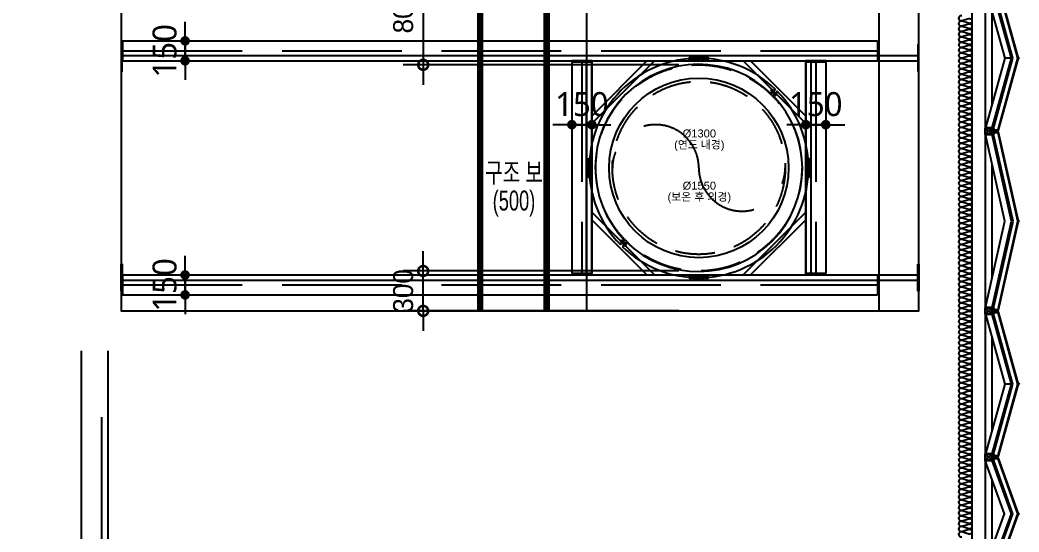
# Model space of a CAD drawing. Header units: millimetres. Extents: x -95754 to 177808, y 34455 to 150605.
# Drawn here: x 170291 to 177808, y 126943 to 130792 of the extents above; entities that cross this region are included whole.
import ezdxf
from ezdxf.enums import TextEntityAlignment as Align

# ---------------------------------------------------------------- set-up
doc = ezdxf.new("R2010")
doc.units = ezdxf.units.MM
doc.header["$LTSCALE"] = 300
for name, pattern in [('H1', [1.5, 1, -0.5]), ('HID', [2.8, 1.8, -1]), ('PASUN2', [3, 2, -1]), ('xs-1f_plan$0$HID', [4, 3, -1])]:
    doc.linetypes.add(name, pattern=pattern)
for name, color, linetype in [('6FIN', 6, 'Continuous'), ('A-CEN', 1, 'Continuous'), ('A-ELE', 7, 'Continuous'), ('A-ETC-전기', 253, 'H1'), ('A-WALL-D', 7, 'Continuous'), ('A-하지철물', 55, 'Continuous'), ('alucobond', 4, 'Continuous'), ('ISL', 251, 'Continuous'), ('mold', 4, 'Continuous'), ('S-STEEL', 7, 'Continuous'), ('SHEET', 6, 'Continuous'), ('xs-1f_plan$0$xref', 7, 'Continuous')]:
    doc.layers.add(name, color=color, linetype=linetype)
doc.layers.add('A-ETC-전기 NOPLOT', color=163, linetype='Continuous', plot=False)
doc.styles.add('Arial_10_2', font='arial.ttf', dxfattribs={"height": 120})
doc.styles.add('Gtx', font='')
doc.styles.add('xs-1f_plan$0$Gdim', font='malgun.ttf')
doc.styles.get('Gtx').set_extended_font_data('Dotum')
doc.dimstyles.new('Gdim300', dxfattribs={"dimscale": 300, "dimtxt": 3, "dimasz": 6, "dimexe": 1.5, "dimexo": 2, "dimgap": 1, "dimtad": 1, "dimdec": 0, "dimzin": 0, "dimdsep": 46, "dimlunit": 6, "dimtxsty": 'Gtx', "dimblk": 'DOTSMALL', "dimblk1": 'DOTSMALL', "dimblk2": 'DOTSMALL', "dimcen": 1.5, "dimdle": 1.5, "dimclrd": 1, "dimclre": 1, "dimclrt": 256, "dimazin": 0, "dimtfac": 1, "dimtdec": 0, "dimtix": 1, "dimtmove": 2, "dimatfit": 3, "dimldrblk": 'DOTSMALL', "dimfxl": 1, "dimtolj": 1, "dimtzin": 0, "dimlwd": -1, "dimlwe": -1, "dimarcsym": 0})
doc.dimstyles.new('xs-1f_plan$0$Gdim200', dxfattribs={"dimscale": 200, "dimtxt": 3, "dimasz": 1.2, "dimexe": 2, "dimexo": 3, "dimgap": 1, "dimtad": 1, "dimdsep": 46, "dimlunit": 6, "dimtxsty": 'xs-1f_plan$0$Gdim', "dimblk1": 'xs-1f_plan$0$_CIDOT', "dimblk2": 'xs-1f_plan$0$_CIDOT', "dimsah": 1, "dimcen": 2.5, "dimdle": 2, "dimclrd": 1, "dimclre": 1, "dimclrt": 3, "dimazin": 2, "dimtfac": 1, "dimtix": 1, "dimtmove": 2, "dimatfit": 3, "dimldrblk": 'xs-1f_plan$0$_CIDOT', "dimfxl": 2, "dimtolj": 1, "dimtzin": 0, "dimarcsym": 0})

# ---------------------------------------------------------------- blocks, each defined once
blk = doc.blocks.new('EX-1100')
at = {"layer": '6FIN', "elevation": 0}
for points in [[(3.2, 204.1), (46.8, 204.1, 0.414214), (50, 207.3), (50, 250.9, 0.414214), (46.8, 254.1), (3.2, 254.1, 0.414214), (0, 250.9), (0, 207.3, 0.414214)], [(1146.8, 204.1), (1103.2, 204.1, -0.414214), (1100, 207.3), (1100, 250.9, -0.414214), (1103.2, 254.1), (1146.8, 254.1, -0.414214), (1150, 250.9), (1150, 207.3, -0.414214)]]:
    blk.add_lwpolyline(points, format="xyb", close=True, dxfattribs=at)
at = {"layer": 'A-하지철물'}
for p, q in [((1100, 254.1), (50, 254.1)), ((923.1, 204.1), (226.9, 204.1)), ((575, 55.9), (575, 107.8))]:
    blk.add_line(p, q, dxfattribs=at)
at = {"layer": 'A-하지철물', "elevation": 0}
blk.add_lwpolyline([(1100, 201.1), (1100, 253), (575, 107.8), (50, 253), (50, 201.1), (575, 55.9)], close=True, dxfattribs=at)
at = {"layer": 'A-하지철물'}
blk.add_circle((575, 4.1), 4.07, dxfattribs=at)
at = {"layer": 'alucobond', "color": 251, "linetype": 'HID', "ltscale": 10}
for p, q in [((30.2, 185.1), (41.5, 185.1)), ((31.5, 182.4), (31.5, 187.8)), ((31.5, 186.6), (39.5, 186.6)), ((31.5, 183.6), (39.5, 183.6)), ((32, 189.3), (32.5, 189.3)), ((32, 180.9), (32.5, 180.9)), ((32.5, 180.9), (32.5, 189.3)), ((38, 182.7), (38, 187.4)), ((39.5, 182.7), (39.5, 187.4)), ((1119.8, 185.1), (1108.5, 185.1)), ((1110.5, 182.7), (1110.5, 187.4)), ((1118.5, 186.6), (1110.5, 186.6)), ((1118.5, 183.6), (1110.5, 183.6)), ((1112, 182.7), (1112, 187.4)), ((1117.5, 180.9), (1117.5, 189.3)), ((1118, 189.3), (1117.5, 189.3)), ((1118, 180.9), (1117.5, 180.9)), ((1118.5, 182.4), (1118.5, 187.8))]:
    blk.add_line(p, q, dxfattribs=at)
at = {"layer": 'alucobond'}
for p, q in [((32.5, 195.1), (36.5, 195.1)), ((1117.5, 195.1), (1113.5, 195.1))]:
    blk.add_line(p, q, dxfattribs=at)
at = {"layer": 'alucobond', "color": 251, "linetype": 'HID', "ltscale": 10, "elevation": 0}
for points in [[(32, 189.3), (31.5, 187.8)], [(32, 180.9), (31.5, 182.4)], [(36.5, 194.5), (575, 45.6), (1113.5, 194.5)], [(1118, 189.3), (1118.5, 187.8)], [(1118, 180.9), (1118.5, 182.4)]]:
    blk.add_lwpolyline(points, dxfattribs=at)
at = {"layer": 'alucobond', "elevation": 0}
for points in [[(32.5, 195.1), (32.5, 154.1), (575, 4.1), (1117.5, 154.1), (1117.5, 195.1)], [(36.5, 195.1), (36.5, 157.1), (575, 8.2), (1113.5, 157.1), (1113.5, 195.1)], [(1113.5, 195.1), (1113.5, 157.2)]]:
    blk.add_lwpolyline(points, dxfattribs=at)
at = {"layer": 'alucobond', "color": 251, "linetype": 'HID', "ltscale": 10, "elevation": 0}
for points in [[(39.5, 186.6, -0.666667), (39.5, 183.6, -1.5)], [(1110.5, 186.6, 0.666667), (1110.5, 183.6, 1.5)]]:
    blk.add_lwpolyline(points, format="xyb", dxfattribs=at)
at = {"layer": 'alucobond', "color": 251, "linetype": 'HID', "ltscale": 10}
for centre, start, end in [((38.7, 187.4), 0, 180), ((38.7, 182.7), 180, 0), ((1111.3, 187.4), 0, 180), ((1111.3, 182.7), 180, 0)]:
    blk.add_arc(centre, 0.75, start, end, dxfattribs=at)
at = {"layer": 'mold', "color": 4, "elevation": 0}
for points in [[(25, 204.1), (25, 202.6)], [(1125, 204.1), (1125, 202.6)]]:
    blk.add_lwpolyline(points, dxfattribs=at)
at = {"layer": 'SHEET', "color": 8}
for p, q in [((46.8, 250.9), (3.2, 207.3)), ((3.2, 250.9), (46.8, 207.3)), ((1103.2, 250.9), (1146.8, 207.3)), ((1146.8, 250.9), (1103.2, 207.3))]:
    blk.add_line(p, q, dxfattribs=at)
at = {"layer": 'SHEET', "color": 8, "elevation": 0}
for points in [[(3.2, 207.3), (46.8, 207.3), (46.8, 250.9), (3.2, 250.9)], [(1146.8, 207.3), (1103.2, 207.3), (1103.2, 250.9), (1146.8, 250.9)]]:
    blk.add_lwpolyline(points, close=True, dxfattribs=at)
blk = doc.blocks.new('EX-1350')
at = {"layer": '6FIN', "elevation": 0}
for points in [[(3.2, 204.1), (46.8, 204.1, 0.414214), (50, 207.3), (50, 250.9, 0.414214), (46.8, 254.1), (3.2, 254.1, 0.414214), (0, 250.9), (0, 207.3, 0.414214)], [(1396.8, 204.1), (1353.2, 204.1, -0.414214), (1350, 207.3), (1350, 250.9, -0.414214), (1353.2, 254.1), (1396.8, 254.1, -0.414214), (1400, 250.9), (1400, 207.3, -0.414214)]]:
    blk.add_lwpolyline(points, format="xyb", close=True, dxfattribs=at)
at = {"layer": 'A-하지철물'}
for p, q in [((1350, 254.1), (50, 254.1)), ((1133.9, 204.1), (266.1, 204.1))]:
    blk.add_line(p, q, dxfattribs=at)
at = {"layer": 'A-하지철물', "elevation": 0}
for points in [[(49.7, 252.7), (700, 106.6), (1350.3, 252.7)], [(50, 254.1), (50, 201.4), (700, 55.3), (1350, 201.4), (1350, 254.1)]]:
    blk.add_lwpolyline(points, dxfattribs=at)
at = {"layer": 'A-하지철물'}
blk.add_circle((700, 4.1), 4.07, dxfattribs=at)
at = {"layer": 'alucobond', "color": 251, "linetype": 'HID', "ltscale": 10}
for p, q in [((30.2, 185.1), (41.5, 185.1)), ((31.5, 182.4), (31.5, 187.8)), ((31.5, 186.6), (39.5, 186.6)), ((31.5, 183.6), (39.5, 183.6)), ((32, 189.3), (32.5, 189.3)), ((32, 180.9), (32.5, 180.9)), ((32.5, 180.9), (32.5, 189.3)), ((38, 182.7), (38, 187.4)), ((39.5, 182.7), (39.5, 187.4)), ((1369.8, 185.1), (1358.5, 185.1)), ((1360.5, 182.7), (1360.5, 187.4)), ((1368.5, 186.6), (1360.5, 186.6)), ((1368.5, 183.6), (1360.5, 183.6)), ((1362, 182.7), (1362, 187.4)), ((1367.5, 180.9), (1367.5, 189.3)), ((1368, 189.3), (1367.5, 189.3)), ((1368, 180.9), (1367.5, 180.9)), ((1368.5, 182.4), (1368.5, 187.8))]:
    blk.add_line(p, q, dxfattribs=at)
at = {"layer": 'alucobond'}
for p, q in [((32.5, 195.1), (36.5, 195.1)), ((1367.5, 195.1), (1363.5, 195.1))]:
    blk.add_line(p, q, dxfattribs=at)
at = {"layer": 'alucobond', "color": 251, "linetype": 'HID', "ltscale": 10, "elevation": 0}
for points in [[(32, 189.3), (31.5, 187.8)], [(32, 180.9), (31.5, 182.4)], [(36.5, 194.2), (700, 45.1), (1363.5, 194.2)], [(1368, 189.3), (1368.5, 187.8)], [(1368, 180.9), (1368.5, 182.4)]]:
    blk.add_lwpolyline(points, dxfattribs=at)
at = {"layer": 'alucobond', "elevation": 0}
for points in [[(32.5, 195.1), (32.5, 154.1), (700, 4.1), (1367.5, 154.1), (1367.5, 195.1)], [(36.5, 195.1), (36.5, 157.3), (700, 8.2), (1363.5, 157.3), (1363.5, 195.1)]]:
    blk.add_lwpolyline(points, dxfattribs=at)
at = {"layer": 'alucobond', "color": 251, "linetype": 'HID', "ltscale": 10, "elevation": 0}
for points in [[(39.5, 186.6, -0.666667), (39.5, 183.6, -1.5)], [(1360.5, 186.6, 0.666667), (1360.5, 183.6, 1.5)]]:
    blk.add_lwpolyline(points, format="xyb", dxfattribs=at)
at = {"layer": 'alucobond', "color": 251, "linetype": 'HID', "ltscale": 10}
for centre, start, end in [((38.7, 187.4), 0, 180), ((38.7, 182.7), 180, 0), ((1361.3, 187.4), 0, 180), ((1361.3, 182.7), 180, 0)]:
    blk.add_arc(centre, 0.75, start, end, dxfattribs=at)
at = {"layer": 'mold', "color": 4, "elevation": 0}
for points in [[(25, 204.1), (25, 202.6)], [(1375, 204.1), (1375, 202.6)]]:
    blk.add_lwpolyline(points, dxfattribs=at)
at = {"layer": 'SHEET', "color": 8}
for p, q in [((46.8, 250.9), (3.2, 207.3)), ((3.2, 250.9), (46.8, 207.3)), ((1353.2, 250.9), (1396.8, 207.3)), ((1396.8, 250.9), (1353.2, 207.3))]:
    blk.add_line(p, q, dxfattribs=at)
at = {"layer": 'SHEET', "color": 8, "elevation": 0}
for points in [[(3.2, 207.3), (46.8, 207.3), (46.8, 250.9), (3.2, 250.9)], [(1396.8, 207.3), (1353.2, 207.3), (1353.2, 250.9), (1396.8, 250.9)]]:
    blk.add_lwpolyline(points, close=True, dxfattribs=at)
blk = doc.blocks.new('EX-850-1')
at = {"layer": '6FIN', "elevation": 0}
for points in [[(3.2, 204.1), (46.8, 204.1, 0.414214), (50, 207.3), (50, 250.9, 0.414214), (46.8, 254.1), (3.2, 254.1, 0.414214), (0, 250.9), (0, 207.3, 0.414214)], [(896.8, 204.1), (853.2, 204.1, -0.414214), (850, 207.3), (850, 250.9, -0.414214), (853.2, 254.1), (896.8, 254.1, -0.414214), (900, 250.9), (900, 207.3, -0.414214)]]:
    blk.add_lwpolyline(points, format="xyb", close=True, dxfattribs=at)
at = {"layer": 'A-하지철물'}
for p, q in [((850, 254.1), (50, 254.1)), ((710.9, 204.1), (189.1, 204.1))]:
    blk.add_line(p, q, dxfattribs=at)
at = {"layer": 'A-하지철물', "elevation": 0}
for points in [[(49.9, 254.1), (450, 110.3), (850.1, 254.1)], [(50, 204.1), (50, 200.9), (450, 57.2), (850, 200.9), (850, 204.1)]]:
    blk.add_lwpolyline(points, dxfattribs=at)
at = {"layer": 'A-하지철물'}
blk.add_circle((450, 4.1), 4.07, dxfattribs=at)
at = {"layer": 'alucobond', "color": 251, "linetype": 'HID', "ltscale": 10}
for p, q in [((30.2, 185.1), (41.5, 185.1)), ((31.5, 182.4), (31.5, 187.8)), ((31.5, 186.6), (39.5, 186.6)), ((31.5, 183.6), (39.5, 183.6)), ((32, 189.3), (32.5, 189.3)), ((32, 180.9), (32.5, 180.9)), ((32.5, 180.9), (32.5, 189.3)), ((38, 182.7), (38, 187.4)), ((39.5, 182.7), (39.5, 187.4)), ((869.8, 185.1), (858.5, 185.1)), ((860.5, 182.7), (860.5, 187.4)), ((868.5, 186.6), (860.5, 186.6)), ((868.5, 183.6), (860.5, 183.6)), ((862, 182.7), (862, 187.4)), ((867.5, 180.9), (867.5, 189.3)), ((868, 189.3), (867.5, 189.3)), ((868, 180.9), (867.5, 180.9)), ((868.5, 182.4), (868.5, 187.8))]:
    blk.add_line(p, q, dxfattribs=at)
at = {"layer": 'alucobond'}
for p, q in [((32.5, 195.1), (36.5, 195.1)), ((867.5, 195.1), (863.5, 195.1))]:
    blk.add_line(p, q, dxfattribs=at)
at = {"layer": 'alucobond', "color": 251, "linetype": 'HID', "ltscale": 10}
for points in [[(32, 189.3), (31.5, 187.8)], [(32, 180.9), (31.5, 182.4)], [(868, 189.3), (868.5, 187.8)], [(868, 180.9), (868.5, 182.4)]]:
    blk.add_lwpolyline(points, dxfattribs=at)
at = {"layer": 'alucobond', "elevation": 0}
for points in [[(32.5, 195.1), (32.5, 154.1), (450, 4.1), (867.5, 154.1), (867.5, 195.1)], [(36.5, 195.1), (36.5, 156.9), (450, 8.3), (863.5, 156.9), (863.5, 195.1)]]:
    blk.add_lwpolyline(points, dxfattribs=at)
at = {"layer": 'alucobond', "color": 251, "linetype": 'HID', "ltscale": 10, "elevation": 0}
blk.add_lwpolyline([(36.5, 195.1), (450, 46.6), (863.5, 195.1)], dxfattribs=at)
at = {"layer": 'alucobond', "color": 251, "linetype": 'HID', "ltscale": 10}
for points in [[(39.5, 186.6, -0.666667), (39.5, 183.6, -1.5)], [(860.5, 186.6, 0.666667), (860.5, 183.6, 1.5)]]:
    blk.add_lwpolyline(points, format="xyb", dxfattribs=at)
for centre, start, end in [((38.7, 187.4), 0, 180), ((38.7, 182.7), 180, 0), ((861.3, 187.4), 0, 180), ((861.3, 182.7), 180, 0)]:
    blk.add_arc(centre, 0.75, start, end, dxfattribs=at)
at = {"layer": 'mold', "color": 4}
for points in [[(25, 204.1), (25, 202.6)], [(875, 204.1), (875, 202.6)]]:
    blk.add_lwpolyline(points, dxfattribs=at)
at = {"layer": 'SHEET', "color": 8}
for p, q in [((46.8, 250.9), (3.2, 207.3)), ((3.2, 250.9), (46.8, 207.3)), ((853.2, 250.9), (896.8, 207.3)), ((896.8, 250.9), (853.2, 207.3))]:
    blk.add_line(p, q, dxfattribs=at)
at = {"layer": 'SHEET', "color": 8, "elevation": 0}
for points in [[(3.2, 207.3), (46.8, 207.3), (46.8, 250.9), (3.2, 250.9)], [(896.8, 207.3), (853.2, 207.3), (853.2, 250.9), (896.8, 250.9)]]:
    blk.add_lwpolyline(points, close=True, dxfattribs=at)
blk = doc.blocks.new('_DotSmall')
at = {"color": 0, "linetype": 'ByBlock', "const_width": 0.5}
blk.add_lwpolyline([(-0.0625, 0, 1), (0.0625, 0, 1)], format="xyb", close=True, dxfattribs=at)
blk = doc.blocks.new('*D1900')
at = {"layer": 'A-ETC-전기 NOPLOT', "color": 1, "transparency": 16777216}
for p, q in [((1207609.4, -85813.9), (1207609.4, -85663.9)), ((1209533.1, -85813.9), (1207459.4, -85813.9)), ((1207609.4, -86113.9), (1207609.4, -85813.9)), ((1209533.1, -86113.9), (1207459.4, -86113.9)), ((1207609.4, -86113.9), (1207609.4, -86263.9))]:
    blk.add_line(p, q, dxfattribs=at)
at = {"layer": 'Defpoints', "color": 0, "transparency": 16777216}
for p in [(1207609.4, -85813.9), (1209683.1, -85813.9), (1209683.1, -86113.9)]:
    blk.add_point(p, dxfattribs=at)
at = {"layer": 'A-ETC-전기 NOPLOT', "color": 1, "transparency": 16777216, "xscale": 150, "yscale": 150, "zscale": 150}
for p, rotation in [((1207609.4, -85813.9), 270), ((1207609.4, -86113.9), 90)]:
    blk.add_blockref('_DotSmall', p, dxfattribs=dict(at, rotation=rotation))
at = {"layer": 'A-ETC-전기 NOPLOT', "transparency": 16777216, "insert": (1207459.3, -85963.9), "char_height": 150, "attachment_point": 5, "rotation": 90, "style": 'Gtx'}
blk.add_mtext('\\A1;300', dxfattribs=at)
blk = doc.blocks.new('*D1902')
at = {"layer": 'A-ETC-전기 NOPLOT', "color": 1, "transparency": 16777216}
for p, q in [((1207609.4, -83313.9), (1207609.4, -84413.9)), ((1209533.1, -83463.9), (1207459.4, -83463.9)), ((1209533.1, -84263.9), (1207459.4, -84263.9))]:
    blk.add_line(p, q, dxfattribs=at)
at = {"layer": 'Defpoints', "color": 0, "transparency": 16777216}
for p in [(1209683.1, -83463.9), (1207609.4, -84263.9), (1209683.1, -84263.9)]:
    blk.add_point(p, dxfattribs=at)
at = {"layer": 'A-ETC-전기 NOPLOT', "color": 1, "transparency": 16777216, "xscale": 150, "yscale": 150, "zscale": 150}
for p, rotation in [((1207609.4, -83463.9), 90), ((1207609.4, -84263.9), 270)]:
    blk.add_blockref('_DotSmall', p, dxfattribs=dict(at, rotation=rotation))
at = {"layer": 'A-ETC-전기 NOPLOT', "transparency": 16777216, "insert": (1207459.3, -83863.9), "char_height": 150, "attachment_point": 5, "rotation": 90, "style": 'Gtx'}
blk.add_mtext('\\A1;800', dxfattribs=at)
blk = doc.blocks.new('xs-1f_plan$0$_CIDOT')
at = {"color": 0, "linetype": 'ByBlock'}
blk.add_line((2, 0), (-1, 0), dxfattribs=at)
at = {"color": 0, "linetype": 'ByBlock', "const_width": 0.5}
blk.add_lwpolyline([(-0.25, 0, 1), (0.25, 0, 1)], format="xyb", close=True, dxfattribs=at)
blk = doc.blocks.new('*D1916')
at = {"layer": 'Defpoints', "color": 155, "lineweight": -2, "transparency": 16777216}
for p, q in [((1205818.1, -85771.9), (1205818.1, -85699.9)), ((1205518.1, -85843.9), (1205938.1, -85843.9)), ((1205818.1, -85993.9), (1205818.1, -85843.9)), ((1205518.1, -85993.9), (1205938.1, -85993.9)), ((1205818.1, -86065.9), (1205818.1, -86137.9))]:
    blk.add_line(p, q, dxfattribs=at)
at = {"layer": 'Defpoints', "color": 0, "transparency": 16777216}
for p in [(1205338.1, -85843.9), (1205818.1, -85843.9), (1205338.1, -85993.9)]:
    blk.add_point(p, dxfattribs=at)
at = {"layer": 'Defpoints', "color": 155, "lineweight": -2, "transparency": 16777216, "xscale": 71.99999999999994, "yscale": 71.99999999999994, "zscale": 71.99999999999994}
for p, rotation in [((1205818.1, -85843.9), 270), ((1205818.1, -85993.9), 90)]:
    blk.add_blockref('xs-1f_plan$0$_CIDOT', p, dxfattribs=dict(at, rotation=rotation))
at = {"layer": 'Defpoints', "color": 155, "transparency": 16777216, "insert": (1205664.6, -85918.9), "char_height": 180, "attachment_point": 5, "rotation": 90, "style": 'xs-1f_plan$0$Gdim'}
blk.add_mtext('\\A1;150', dxfattribs=at)
blk = doc.blocks.new('*D1913')
at = {"layer": 'Defpoints', "color": 155, "lineweight": -2, "transparency": 16777216}
for p, q in [((1205818.1, -84011.9), (1205818.1, -83939.9)), ((1205518.1, -84083.9), (1205938.1, -84083.9)), ((1205818.1, -84233.9), (1205818.1, -84083.9)), ((1205518.1, -84233.9), (1205938.1, -84233.9)), ((1205818.1, -84305.9), (1205818.1, -84377.9))]:
    blk.add_line(p, q, dxfattribs=at)
at = {"layer": 'Defpoints', "color": 0, "transparency": 16777216}
for p in [(1205338.1, -84083.9), (1205818.1, -84083.9), (1205338.1, -84233.9)]:
    blk.add_point(p, dxfattribs=at)
at = {"layer": 'Defpoints', "color": 155, "lineweight": -2, "transparency": 16777216, "xscale": 71.99999999999994, "yscale": 71.99999999999994, "zscale": 71.99999999999994}
for p, rotation in [((1205818.1, -84083.9), 270), ((1205818.1, -84233.9), 90)]:
    blk.add_blockref('xs-1f_plan$0$_CIDOT', p, dxfattribs=dict(at, rotation=rotation))
at = {"layer": 'Defpoints', "color": 155, "transparency": 16777216, "insert": (1205664.6, -84158.9), "char_height": 180, "attachment_point": 5, "rotation": 90, "style": 'xs-1f_plan$0$Gdim'}
blk.add_mtext('\\A1;150', dxfattribs=at)
blk = doc.blocks.new('*D1836')
at = {"layer": 'Defpoints', "color": 155, "lineweight": -2, "transparency": 16777216}
for p, q in [((-2538.8, 297), (-2538.8, 369)), ((-2838.8, 225), (-2418.8, 225)), ((-2538.8, 75), (-2538.8, 225)), ((-2838.8, 75), (-2418.8, 75)), ((-2538.8, 3), (-2538.8, -69))]:
    blk.add_line(p, q, dxfattribs=at)
at = {"layer": 'Defpoints', "color": 0, "transparency": 16777216}
for p in [(-3018.8, 225), (-2538.8, 225), (-3018.8, 75)]:
    blk.add_point(p, dxfattribs=at)
at = {"layer": 'Defpoints', "color": 155, "lineweight": -2, "transparency": 16777216, "xscale": 71.99999999999994, "yscale": 71.99999999999994, "zscale": 71.99999999999994}
for p, rotation in [((-2538.8, 225), 270), ((-2538.8, 75), 90)]:
    blk.add_blockref('xs-1f_plan$0$_CIDOT', p, dxfattribs=dict(at, rotation=rotation))
at = {"layer": 'Defpoints', "color": 155, "transparency": 16777216, "insert": (-2692.3, 150), "char_height": 180, "attachment_point": 5, "rotation": 90, "style": 'xs-1f_plan$0$Gdim'}
blk.add_mtext('\\A1;150', dxfattribs=at)
blk = doc.blocks.new('*U1835')
at = {"layer": 'S-STEEL', "color": 253, "ltscale": 4}
for p, q in [((-3018.848, 225), (-3018.848, 75)), ((-1408.848, 225), (-1408.848, 75))]:
    blk.add_line(p, q, dxfattribs=at)
at = {"layer": 'S-STEEL', "ltscale": 4}
for p, q in [((-3008.848, 225), (-1418.848, 225)), ((-3008.848, 225), (-3008.848, 75)), ((-1418.848, 225), (-1418.848, 75)), ((-3008.848, 75), (-1418.848, 75))]:
    blk.add_line(p, q, dxfattribs=at)
at = {"layer": 'S-STEEL', "color": 253, "linetype": 'xs-1f_plan$0$HID'}
blk.add_line((-3008.848, 150), (-1418.848, 150), dxfattribs=at)
at = {"layer": 'Defpoints'}
dim = blk.add_linear_dim(base=(-2538.848, 225), p1=(-3018.848, 75), p2=(-3018.848, 225), angle=90, dimstyle='xs-1f_plan$0$Gdim200', override={"dimscale": 60, "dimzin": 8, "dimclrd": 155, "dimclre": 155, "dimclrt": 155}, dxfattribs=at)
dim.commit()
dim.dimension.update_dxf_attribs({"geometry": '*D1836', "text_midpoint": (-2692.334, 150)})
blk = doc.blocks.new('연도01')
at = {"layer": 'A-ETC-전기 NOPLOT', "lineweight": 5}
h = blk.add_hatch(color=256, dxfattribs=at)
edge = h.paths.add_edge_path()
edge.add_arc((1209623.027, -84217.362), 15, 270, 630)
h = blk.add_hatch(color=256, dxfattribs=at)
edge = h.paths.add_edge_path()
edge.add_arc((1209652.735, -84214.794), 15, 270, 630)
h = blk.add_hatch(color=256, dxfattribs=at)
edge = h.paths.add_edge_path()
edge.add_arc((1209683.083, -84213.916), 15, 270, 630)
h = blk.add_hatch(color=256, dxfattribs=at)
edge = h.paths.add_edge_path()
edge.add_arc((1209713.431, -84214.794), 15, -90, 270, ccw=False)
h = blk.add_hatch(color=256, dxfattribs=at)
edge = h.paths.add_edge_path()
edge.add_arc((1209743.139, -84217.362), 15, -90, 270, ccw=False)
h = blk.add_hatch(color=256, dxfattribs=at)
edge = h.paths.add_edge_path()
edge.add_arc((1208858.961, -85008.568), 15, 0, 360, ccw=False)
h = blk.add_hatch(color=256, dxfattribs=at)
edge = h.paths.add_edge_path()
edge.add_arc((1208861.529, -84978.86), 15, 0, 360, ccw=False)
h = blk.add_hatch(color=256, dxfattribs=at)
edge = h.paths.add_edge_path()
edge.add_arc((1210504.637, -84978.86), 15, 180, 540)
h = blk.add_hatch(color=256, dxfattribs=at)
edge = h.paths.add_edge_path()
edge.add_arc((1210507.205, -85008.568), 15, 180, 540)
h = blk.add_hatch(color=256, dxfattribs=at)
edge = h.paths.add_edge_path()
edge.add_arc((1208858.083, -85038.916), 15, 0, 360)
h = blk.add_hatch(color=256, dxfattribs=at)
edge = h.paths.add_edge_path()
edge.add_arc((1208858.961, -85069.264), 15, 0, 360)
h = blk.add_hatch(color=256, dxfattribs=at)
edge = h.paths.add_edge_path()
edge.add_arc((1210507.205, -85069.264), 15, -180, 180, ccw=False)
h = blk.add_hatch(color=256, dxfattribs=at)
edge = h.paths.add_edge_path()
edge.add_arc((1210508.083, -85038.916), 15, -180, 180, ccw=False)
h = blk.add_hatch(color=256, dxfattribs=at)
edge = h.paths.add_edge_path()
edge.add_arc((1208861.529, -85098.973), 15, 0, 360)
h = blk.add_hatch(color=256, dxfattribs=at)
edge = h.paths.add_edge_path()
edge.add_arc((1210504.637, -85098.973), 15, -180, 180, ccw=False)
h = blk.add_hatch(color=256, dxfattribs=at)
edge = h.paths.add_edge_path()
edge.add_arc((1209623.027, -85860.47), 15, -270, 90, ccw=False)
h = blk.add_hatch(color=256, dxfattribs=at)
edge = h.paths.add_edge_path()
edge.add_arc((1209652.735, -85863.038), 15, -270, 90, ccw=False)
h = blk.add_hatch(color=256, dxfattribs=at)
edge = h.paths.add_edge_path()
edge.add_arc((1209683.083, -85863.916), 15, -270, 90, ccw=False)
h = blk.add_hatch(color=256, dxfattribs=at)
edge = h.paths.add_edge_path()
edge.add_arc((1209713.431, -85863.038), 15, 90, 450)
h = blk.add_hatch(color=256, dxfattribs=at)
edge = h.paths.add_edge_path()
edge.add_arc((1209743.139, -85860.47), 15, 90, 450)
at = {"layer": 'A-ELE', "elevation": 0}
blk.add_lwpolyline([(1211038.083, -79713.916), (1211038.083, -86113.916)], dxfattribs=at)
at = {"layer": 'A-ETC-전기'}
for radius in [775, 650]:
    blk.add_circle((1209683.083, -85038.916), radius, dxfattribs=at)
at = {"layer": 'A-ETC-전기 NOPLOT'}
for p, q in [((1208838.083, -79713.916), (1208838.083, -86113.916)), ((1205338.083, -84193.916), (1211338.083, -84193.916)), ((1205338.083, -84233.916), (1211338.083, -84233.916)), ((1208838.083, -85843.916), (1208838.083, -84233.916)), ((1208878.083, -85843.916), (1208878.083, -84233.916)), ((1208878.083, -84705.474), (1209349.641, -84233.916)), ((1208878.083, -84648.906), (1209293.073, -84233.916)), ((1210488.083, -84705.474), (1210016.525, -84233.916)), ((1210488.083, -84648.906), (1210073.093, -84233.916)), ((1210488.083, -85843.916), (1210488.083, -84233.916)), ((1210528.083, -85843.916), (1210528.083, -84233.916)), ((1210259.375, -84448.482), (1210223.974, -84483.883)), ((1210225.92, -84456.125), (1210231.577, -84450.468)), ((1210225.92, -84457.539), (1210232.991, -84450.468)), ((1210225.92, -84457.539), (1210225.92, -84456.125)), ((1210229.28, -84459.485), (1210225.92, -84456.125)), ((1210228.573, -84460.192), (1210225.92, -84457.539)), ((1210226.699, -84463.48), (1210231.649, -84468.43)), ((1210227.521, -84461.244), (1210236.696, -84452.069)), ((1210264.503, -84489.052), (1210229.102, -84453.65)), ((1210229.757, -84460.422), (1210234.707, -84465.372)), ((1210231.577, -84450.468), (1210232.991, -84450.468)), ((1210234.937, -84453.828), (1210231.577, -84450.468)), ((1210231.649, -84468.43), (1210243.882, -84456.197)), ((1210232.991, -84450.468), (1210235.644, -84453.121)), ((1210235.291, -84466.91), (1210234.23, -84465.849)), ((1210235.874, -84454.305), (1210240.824, -84459.255)), ((1210273.517, -84462.624), (1210238.116, -84498.025)), ((1210252.261, -84483.88), (1210238.119, -84469.738)), ((1210243.882, -84456.197), (1210238.932, -84451.247)), ((1210241.301, -84458.778), (1210242.362, -84459.839)), ((1210245.19, -84462.667), (1210259.332, -84476.809)), ((1210253.569, -84490.35), (1210265.802, -84478.117)), ((1210262.161, -84479.638), (1210263.221, -84480.698)), ((1210262.744, -84481.176), (1210266.766, -84485.197)), ((1210265.802, -84478.117), (1210269.824, -84482.139)), ((1210257.591, -84494.372), (1210253.569, -84490.35)), ((1210256.15, -84487.769), (1210255.09, -84486.709)), ((1210256.627, -84487.292), (1210260.649, -84491.314)), ((1210259.695, -84493.417), (1210268.869, -84484.243)), ((1208878.083, -85372.358), (1209349.641, -85843.916)), ((1210488.083, -85372.358), (1210016.525, -85843.916)), ((1208878.083, -85428.927), (1209293.073, -85843.916)), ((1210488.083, -85428.927), (1210073.093, -85843.916)), ((1209128.05, -85579.807), (1209092.649, -85615.208)), ((1209128.05, -85579.807), (1209092.649, -85615.208)), ((1209094.595, -85587.45), (1209100.252, -85581.793)), ((1209094.595, -85588.864), (1209101.666, -85581.793)), ((1209094.595, -85588.864), (1209094.595, -85587.45)), ((1209097.955, -85590.81), (1209094.595, -85587.45)), ((1209097.248, -85591.517), (1209094.595, -85588.864)), ((1209095.374, -85594.805), (1209100.324, -85599.755)), ((1209096.196, -85592.569), (1209105.371, -85583.394)), ((1209133.178, -85620.377), (1209097.777, -85584.975)), ((1209098.432, -85591.747), (1209103.382, -85596.697)), ((1209100.252, -85581.793), (1209101.666, -85581.793)), ((1209103.612, -85585.153), (1209100.252, -85581.793)), ((1209100.324, -85599.755), (1209112.557, -85587.522)), ((1209101.666, -85581.793), (1209104.319, -85584.446)), ((1209103.965, -85598.235), (1209102.905, -85597.174)), ((1209104.549, -85585.631), (1209109.498, -85590.58)), ((1209142.192, -85593.949), (1209106.791, -85629.35)), ((1209142.192, -85593.949), (1209106.791, -85629.35)), ((1209120.936, -85615.205), (1209106.794, -85601.063)), ((1209112.557, -85587.522), (1209107.607, -85582.572)), ((1209109.976, -85590.103), (1209111.036, -85591.164)), ((1209113.865, -85593.992), (1209128.007, -85608.134)), ((1209122.244, -85621.675), (1209134.477, -85609.443)), ((1209134.477, -85609.443), (1209138.499, -85613.464)), ((1209126.266, -85625.697), (1209122.244, -85621.675)), ((1209124.825, -85619.095), (1209123.764, -85618.034)), ((1209125.302, -85618.617), (1209129.324, -85622.639)), ((1209128.369, -85624.743), (1209137.544, -85615.568)), ((1209130.835, -85610.963), (1209131.896, -85612.023)), ((1209131.419, -85612.501), (1209135.44, -85616.522)), ((1205338.083, -85843.916), (1211338.083, -85843.916)), ((1205338.083, -85883.916), (1211338.083, -85883.916))]:
    blk.add_line(p, q, dxfattribs=at)
at = {"layer": 'A-ETC-전기 NOPLOT', "linetype": 'ByBlock'}
for p, q in [((1210256.504, -84445.696), (1210221.148, -84481.052)), ((1210259.332, -84448.525), (1210223.915, -84483.942)), ((1210273.474, -84462.667), (1210238.119, -84498.022)), ((1210276.303, -84465.495), (1210240.947, -84500.851)), ((1209125.178, -85577.022), (1209089.823, -85612.377)), ((1209128.007, -85579.85), (1209092.59, -85615.267)), ((1209142.149, -85593.992), (1209106.794, -85629.348)), ((1209144.977, -85596.821), (1209109.622, -85632.176))]:
    blk.add_line(p, q, dxfattribs=at)
at = {"layer": 'A-ETC-전기 NOPLOT', "elevation": 0}
blk.add_lwpolyline([(1205338.083, -79713.916), (1205338.083, -86113.916), (1211338.083, -86113.916), (1211338.083, -79713.916)], close=True, dxfattribs=at)
at = {"layer": 'A-ETC-전기 NOPLOT', "const_width": 50, "elevation": 0, "flags": 128}
for points in [[(1208038.083, -79713.916), (1208038.083, -86113.916)], [(1208538.083, -79713.916), (1208538.083, -86113.916)]]:
    blk.add_lwpolyline(points, dxfattribs=at)
at = {"layer": 'A-ETC-전기 NOPLOT'}
for points in [[(1205338.083, -84313.916), (1205344.083, -84313.916), (1205344.083, -84113.916), (1205338.083, -84113.916)], [(1211332.083, -84313.916), (1211338.083, -84313.916), (1211338.083, -84113.916), (1211332.083, -84113.916)], [(1205338.083, -85763.916), (1205344.083, -85763.916), (1205344.083, -85963.916), (1205338.083, -85963.916)], [(1211332.083, -85763.916), (1211338.083, -85763.916), (1211338.083, -85963.916), (1211332.083, -85963.916)]]:
    blk.add_lwpolyline(points, close=True, dxfattribs=at)
at = {"layer": 'A-ETC-전기 NOPLOT', "lineweight": 5}
for centre in [(1209623.027, -84217.362), (1209652.735, -84214.794), (1209683.083, -84213.916), (1209713.431, -84214.794), (1209743.139, -84217.362), (1208858.961, -85008.568), (1208861.529, -84978.86), (1210504.637, -84978.86), (1210507.205, -85008.568), (1208858.083, -85038.916), (1208858.961, -85069.264), (1210507.205, -85069.264), (1210508.083, -85038.916), (1208861.529, -85098.973), (1210504.637, -85098.973), (1209623.027, -85860.47), (1209652.735, -85863.038), (1209683.083, -85863.916), (1209713.431, -85863.038), (1209743.139, -85860.47)]:
    blk.add_circle(centre, 15, dxfattribs=at)
at = {"layer": 'A-ETC-전기 NOPLOT'}
blk.add_circle((1209683.083, -85038.916), 675, dxfattribs=at)
for centre, radius, start, end in [((1209683.083, -85038.916), 825, 45.6945113, 224.3054887), ((1209683.083, -85038.916), 779, 45.7355244, 224.2644756), ((1209683.083, -85038.916), 825, 225.6945113, 44.3054887), ((1210229.528, -84463.251), 2.838, 85.3657383, 184.6342617), ((1210239.076, -84463.624), 9.853, 108.9623951, 161.0376049), ((1210238.703, -84454.076), 2.838, 85.3657383, 184.6342617), ((1210266.547, -84481.92), 3.284, 273.8153373, 356.1846627), ((1209683.083, -85038.916), 779, 225.7355244, 44.2644756), ((1210257.372, -84491.095), 3.284, 273.8153373, 356.1846627), ((1210255.855, -84480.403), 11.917, 293.7206994, 336.2793006), ((1209098.203, -85594.576), 2.838, 85.3657383, 184.6342617), ((1209107.75, -85594.949), 9.853, 108.9623951, 161.0376049), ((1209107.378, -85585.401), 2.838, 85.3657383, 184.6342617), ((1209126.047, -85622.42), 3.284, 273.8153373, 356.1846627), ((1209124.53, -85611.728), 11.917, 293.7206994, 336.2793006), ((1209135.222, -85613.246), 3.284, 273.8153373, 356.1846627)]:
    blk.add_arc(centre, radius, start, end, dxfattribs=at)
at = {"layer": 'A-ETC-전기 NOPLOT', "linetype": 'PASUN2'}
for centre, start, end in [((1209358.083, -85038.916), 0, 180), ((1210008.083, -85038.916), 180, 0)]:
    blk.add_arc(centre, 325, start, end, dxfattribs=at)
at = {"layer": 'S-STEEL', "color": 253, "ltscale": 4}
for p, q in [((1205338.082, -84083.916), (1205338.082, -84233.916)), ((1211038.083, -84083.916), (1211038.083, -84233.916)), ((1205338.082, -85843.916), (1205338.082, -85993.916)), ((1211038.083, -85843.916), (1211038.083, -85993.916))]:
    blk.add_line(p, q, dxfattribs=at)
at = {"layer": 'S-STEEL', "ltscale": 4}
for p, q in [((1205348.082, -84083.916), (1211028.083, -84083.916)), ((1205348.082, -84083.916), (1205348.082, -84233.916)), ((1211028.083, -84083.916), (1211028.083, -84233.916)), ((1205348.082, -84233.916), (1211028.083, -84233.916)), ((1205348.082, -85843.916), (1211028.083, -85843.916)), ((1205348.082, -85843.916), (1205348.082, -85993.916)), ((1211028.083, -85843.916), (1211028.083, -85993.916)), ((1205348.082, -85993.916), (1211028.083, -85993.916))]:
    blk.add_line(p, q, dxfattribs=at)
at = {"layer": 'S-STEEL', "color": 253, "linetype": 'xs-1f_plan$0$HID'}
for p, q in [((1205348.082, -84158.916), (1211028.083, -84158.916)), ((1205348.082, -85918.916), (1211028.083, -85918.916))]:
    blk.add_line(p, q, dxfattribs=at)
at = {"layer": 'xs-1f_plan$0$xref', "rotation": 270}
for p in [(1208653.083, -87252.765), (1210413.083, -87252.765)]:
    blk.add_blockref('*U1835', p, dxfattribs=at)
at = {"layer": 'A-ETC-전기 NOPLOT', "style": 'Gtx', "width": 0.7}
for s, p in [('구조 보', (1208292.489, -85148.719)), ('(500)', (1208292.489, -85359.55))]:
    blk.add_text(s, height=150, dxfattribs=at).set_placement(p, align=Align.CENTER)
at = {"layer": 'A-ETC-전기 NOPLOT', "char_height": 60, "attachment_point": 5, "style": 'Arial_10_2'}
for s, insert in [('\\A1;%%c1300', (1209686.94, -84781.058)), ('\\A1;({\\f굴림|c129|p50;연도 내경})', (1209686.94, -84873.091)), ('\\A1;%%c1550', (1209686.94, -85173.501)), ('\\A1;({\\fGulim|c129|p50;보온} {\\fGulim|c129|p50;후} {\\fGulim|c129|p50;외경})', (1209686.94, -85265.533))]:
    blk.add_mtext(s, dxfattribs=dict(at, insert=insert))
at = {"layer": 'A-ETC-전기 NOPLOT'}
for base, p1, p2, angle, picture, middle in [((1207609.429, -84263.916), (1209683.083, -83463.916), (1209683.083, -84263.916), 90, '*D1902', (1207459.327, -83863.916)), ((1207609.429, -85813.916), (1209683.083, -86113.916), (1209683.083, -85813.916), 270, '*D1900', (1207459.327, -85963.916))]:
    dim = blk.add_linear_dim(base=base, p1=p1, p2=p2, angle=angle, dimstyle='Gdim300', override={"dimtxt": 0.5, "dimasz": 0.5, "dimexe": 0.5, "dimexo": 0.5, "dimgap": 0.25, "dimdle": 0.5}, dxfattribs=at)
    dim.commit()
    dim.dimension.update_dxf_attribs({"geometry": picture, "text_midpoint": middle})
at = {"layer": 'Defpoints'}
for base, p1, p2, picture, middle in [((1205818.082, -84083.916), (1205338.082, -84233.916), (1205338.082, -84083.916), '*D1913', (1205664.597, -84158.916)), ((1205818.082, -85843.916), (1205338.082, -85993.916), (1205338.082, -85843.916), '*D1916', (1205664.597, -85918.916))]:
    dim = blk.add_linear_dim(base=base, p1=p1, p2=p2, angle=90, dimstyle='xs-1f_plan$0$Gdim200', override={"dimscale": 60, "dimzin": 8, "dimclrd": 155, "dimclre": 155, "dimclrt": 155}, dxfattribs=at)
    dim.commit()
    dim.dimension.update_dxf_attribs({"geometry": picture, "text_midpoint": middle})

msp = doc.modelspace()

# ---------------------------------------------------------------- linework, layer by layer
at = {"layer": 'A-CEN'}
msp.add_line((170903.6, 127805), (170903.6, 122305), dxfattribs=at)
at = {"layer": 'A-WALL-D', "elevation": 0}
msp.add_lwpolyline([(170953.6, 128305), (170953.6, 124505), (170753.6, 124505), (170753.6, 128305)], dxfattribs=at)
at = {"layer": 'ISL', "elevation": 0}
msp.add_lwpolyline([(177453.6, 135425), (177453.6, 107105), (92053.6, 107105), (92053.6, 121780)], dxfattribs=at)
msp.add_lwpolyline([(177377.8, 130822.7, 1.372593), (177377.8, 130787.3), (177429.3, 130802.7, -0.509267), (177453.6, 130785, -0.509267), (177429.3, 130767.3), (177377.8, 130782.7, 1.372593), (177377.8, 130747.3), (177429.3, 130762.7, -0.509267), (177453.6, 130745, -0.509267), (177429.3, 130727.3), (177377.8, 130742.7, 1.372593), (177377.8, 130707.3), (177429.3, 130722.7, -0.509267), (177453.6, 130705, -0.509267), (177429.3, 130687.3), (177377.8, 130702.7, 1.372593), (177377.8, 130667.3), (177429.3, 130682.7, -0.509267), (177453.6, 130665, -0.509267), (177429.3, 130647.3), (177377.8, 130662.7, 1.372593), (177377.8, 130627.3), (177429.3, 130642.7, -0.509267), (177453.6, 130625, -0.509267), (177429.3, 130607.3), (177377.8, 130622.7, 1.372593), (177377.8, 130587.3), (177429.3, 130602.7, -0.509267), (177453.6, 130585, -0.509267), (177429.3, 130567.3), (177377.8, 130582.7, 1.372593), (177377.8, 130547.3), (177429.3, 130562.7, -0.509267), (177453.6, 130545, -0.509267), (177429.3, 130527.3), (177377.8, 130542.7, 1.372593), (177377.8, 130507.3), (177429.3, 130522.7, -0.509267), (177453.6, 130505, -0.509267), (177429.3, 130487.3), (177377.8, 130502.7, 1.372593), (177377.8, 130467.3), (177429.3, 130482.7, -0.509267), (177453.6, 130465, -0.509267), (177429.3, 130447.3), (177377.8, 130462.7, 1.372593), (177377.8, 130427.3), (177429.3, 130442.7, -0.509267), (177453.6, 130425, -0.509267), (177429.3, 130407.3), (177377.8, 130422.7, 1.372593), (177377.8, 130387.3), (177429.3, 130402.7, -0.509267), (177453.6, 130385, -0.509267), (177429.3, 130367.3), (177377.8, 130382.7, 1.372593), (177377.8, 130347.3), (177429.3, 130362.7, -0.509267), (177453.6, 130345, -0.509267), (177429.3, 130327.3), (177377.8, 130342.7, 1.372593), (177377.8, 130307.3), (177429.3, 130322.7, -0.509267), (177453.6, 130305, -0.509267), (177429.3, 130287.3), (177377.8, 130302.7, 1.372593), (177377.8, 130267.3), (177429.3, 130282.7, -0.509267), (177453.6, 130265, -0.509267), (177429.3, 130247.3), (177377.8, 130262.7, 1.372593), (177377.8, 130227.3), (177429.3, 130242.7, -0.509267), (177453.6, 130225, -0.509267), (177429.3, 130207.3), (177377.8, 130222.7, 1.372593), (177377.8, 130187.3), (177429.3, 130202.7, -0.509267), (177453.6, 130185, -0.509267), (177429.3, 130167.3), (177377.8, 130182.7, 1.372593), (177377.8, 130147.3), (177429.3, 130162.7, -0.509267), (177453.6, 130145, -0.509267), (177429.3, 130127.3), (177377.8, 130142.7, 1.372593), (177377.8, 130107.3), (177429.3, 130122.7, -0.509267), (177453.6, 130105, -0.509267), (177429.3, 130087.3), (177377.8, 130102.7, 1.372593), (177377.8, 130067.3), (177429.3, 130082.7, -0.509267), (177453.6, 130065, -0.509267), (177429.3, 130047.3), (177377.8, 130062.7, 1.372593), (177377.8, 130027.3), (177429.3, 130042.7, -0.509267), (177453.6, 130025, -0.509267), (177429.3, 130007.3), (177377.8, 130022.7, 1.372593), (177377.8, 129987.3), (177429.3, 130002.7, -0.509267), (177453.6, 129985, -0.509267), (177429.3, 129967.3), (177377.8, 129982.7, 1.372593), (177377.8, 129947.3), (177429.3, 129962.7, -0.509267), (177453.6, 129945, -0.509267), (177429.3, 129927.3), (177377.8, 129942.7, 1.372593), (177377.8, 129907.3), (177429.3, 129922.7, -0.509267), (177453.6, 129905, -0.509267), (177429.3, 129887.3), (177377.8, 129902.7, 1.372593), (177377.8, 129867.3), (177429.3, 129882.7, -0.509267), (177453.6, 129865, -0.509267), (177429.3, 129847.3), (177377.8, 129862.7, 1.372593), (177377.8, 129827.3), (177429.3, 129842.7, -0.509267), (177453.6, 129825, -0.509267), (177429.3, 129807.3), (177377.8, 129822.7, 1.372593), (177377.8, 129787.3), (177429.3, 129802.7, -0.509267), (177453.6, 129785, -0.509267), (177429.3, 129767.3), (177377.8, 129782.7, 1.372593), (177377.8, 129747.3), (177429.3, 129762.7, -0.509267), (177453.6, 129745, -0.509267), (177429.3, 129727.3), (177377.8, 129742.7, 1.372593), (177377.8, 129707.3), (177429.3, 129722.7, -0.509267), (177453.6, 129705, -0.509267), (177429.3, 129687.3), (177377.8, 129702.7, 1.372593), (177377.8, 129667.3), (177429.3, 129682.7, -0.509267), (177453.6, 129665, -0.509267), (177429.3, 129647.3), (177377.8, 129662.7, 1.372593), (177377.8, 129627.3), (177429.3, 129642.7, -0.509267), (177453.6, 129625, -0.509267), (177429.3, 129607.3), (177377.8, 129622.7, 1.372593), (177377.8, 129587.3), (177429.3, 129602.7, -0.509267), (177453.6, 129585, -0.509267), (177429.3, 129567.3), (177377.8, 129582.7, 1.372593), (177377.8, 129547.3), (177429.3, 129562.7, -0.509267), (177453.6, 129545, -0.509267), (177429.3, 129527.3), (177377.8, 129542.7, 1.372593), (177377.8, 129507.3), (177429.3, 129522.7, -0.509267), (177453.6, 129505, -0.509267), (177429.3, 129487.3), (177377.8, 129502.7, 1.372593), (177377.8, 129467.3), (177429.3, 129482.7, -0.509267), (177453.6, 129465, -0.509267), (177429.3, 129447.3), (177377.8, 129462.7, 1.372593), (177377.8, 129427.3), (177429.3, 129442.7, -0.509267), (177453.6, 129425, -0.509267), (177429.3, 129407.3), (177377.8, 129422.7, 1.372593), (177377.8, 129387.3), (177429.3, 129402.7, -0.509267), (177453.6, 129385, -0.509267), (177429.3, 129367.3), (177377.8, 129382.7, 1.372593), (177377.8, 129347.3), (177429.3, 129362.7, -0.509267), (177453.6, 129345, -0.509267), (177429.3, 129327.3), (177377.8, 129342.7, 1.372593), (177377.8, 129307.3), (177429.3, 129322.7, -0.509267), (177453.6, 129305, -0.509267), (177429.3, 129287.3), (177377.8, 129302.7, 1.372593), (177377.8, 129267.3), (177429.3, 129282.7, -0.509267), (177453.6, 129265, -0.509267), (177429.3, 129247.3), (177377.8, 129262.7, 1.372593), (177377.8, 129227.3), (177429.3, 129242.7, -0.509267), (177453.6, 129225, -0.509267), (177429.3, 129207.3), (177377.8, 129222.7, 1.372593), (177377.8, 129187.3), (177429.3, 129202.7, -0.509267), (177453.6, 129185, -0.509267), (177429.3, 129167.3), (177377.8, 129182.7, 1.372593), (177377.8, 129147.3), (177429.3, 129162.7, -0.509267), (177453.6, 129145, -0.509267), (177429.3, 129127.3), (177377.8, 129142.7, 1.372593), (177377.8, 129107.3), (177429.3, 129122.7, -0.509267), (177453.6, 129105, -0.509267), (177429.3, 129087.3), (177377.8, 129102.7, 1.372593), (177377.8, 129067.3), (177429.3, 129082.7, -0.509267), (177453.6, 129065, -0.509267), (177429.3, 129047.3), (177377.8, 129062.7, 1.372593), (177377.8, 129027.3), (177429.3, 129042.7, -0.509267), (177453.6, 129025, -0.509267), (177429.3, 129007.3), (177377.8, 129022.7, 1.372593), (177377.8, 128987.3), (177429.3, 129002.7, -0.509267), (177453.6, 128985, -0.509267), (177429.3, 128967.3), (177377.8, 128982.7, 1.372593), (177377.8, 128947.3), (177429.3, 128962.7, -0.509267), (177453.6, 128945, -0.509267), (177429.3, 128927.3), (177377.8, 128942.7, 1.372593), (177377.8, 128907.3), (177429.3, 128922.7, -0.509267), (177453.6, 128905, -0.509267), (177429.3, 128887.3), (177377.8, 128902.7, 1.372593), (177377.8, 128867.3), (177429.3, 128882.7, -0.509267), (177453.6, 128865, -0.509267), (177429.3, 128847.3), (177377.8, 128862.7, 1.372593), (177377.8, 128827.3), (177429.3, 128842.7, -0.509267), (177453.6, 128825, -0.509267), (177429.3, 128807.3), (177377.8, 128822.7, 1.372593), (177377.8, 128787.3), (177429.3, 128802.7, -0.509267), (177453.6, 128785, -0.509267), (177429.3, 128767.3), (177377.8, 128782.7, 1.372593), (177377.8, 128747.3), (177429.3, 128762.7, -0.509267), (177453.6, 128745, -0.509267), (177429.3, 128727.3), (177377.8, 128742.7, 1.372593), (177377.8, 128707.3), (177429.3, 128722.7, -0.509267), (177453.6, 128705, -0.509267), (177429.3, 128687.3), (177377.8, 128702.7, 1.372593), (177377.8, 128667.3), (177429.3, 128682.7, -0.509267), (177453.6, 128665, -0.509267), (177429.3, 128647.3), (177377.8, 128662.7, 1.372593), (177377.8, 128627.3), (177429.3, 128642.7, -0.509267), (177453.6, 128625, -0.509267), (177429.3, 128607.3), (177377.8, 128622.7, 1.372593), (177377.8, 128587.3), (177429.3, 128602.7, -0.509267), (177453.6, 128585, -0.509267), (177429.3, 128567.3), (177377.8, 128582.7, 1.372593), (177377.8, 128547.3), (177429.3, 128562.7, -0.509267), (177453.6, 128545, -0.509267), (177429.3, 128527.3), (177377.8, 128542.7, 1.372593), (177377.8, 128507.3), (177429.3, 128522.7, -0.509267), (177453.6, 128505, -0.509267), (177429.3, 128487.3), (177377.8, 128502.7, 1.372593), (177377.8, 128467.3), (177429.3, 128482.7, -0.509267), (177453.6, 128465, -0.509267), (177429.3, 128447.3), (177377.8, 128462.7, 1.372593), (177377.8, 128427.3), (177429.3, 128442.7, -0.509267), (177453.6, 128425, -0.509267), (177429.3, 128407.3), (177377.8, 128422.7, 1.372593), (177377.8, 128387.3), (177429.3, 128402.7, -0.509267), (177453.6, 128385, -0.509267), (177429.3, 128367.3), (177377.8, 128382.7, 1.372593), (177377.8, 128347.3), (177429.3, 128362.7, -0.509267), (177453.6, 128345, -0.509267), (177429.3, 128327.3), (177377.8, 128342.7, 1.372593), (177377.8, 128307.3), (177429.3, 128322.7, -0.509267), (177453.6, 128305, -0.509267), (177429.3, 128287.3), (177377.8, 128302.7, 1.372593), (177377.8, 128267.3), (177429.3, 128282.7, -0.509267), (177453.6, 128265, -0.509267), (177429.3, 128247.3), (177377.8, 128262.7, 1.372593), (177377.8, 128227.3), (177429.3, 128242.7, -0.509267), (177453.6, 128225, -0.509267), (177429.3, 128207.3), (177377.8, 128222.7, 1.372593), (177377.8, 128187.3), (177429.3, 128202.7, -0.509267), (177453.6, 128185, -0.509267), (177429.3, 128167.3), (177377.8, 128182.7, 1.372593), (177377.8, 128147.3), (177429.3, 128162.7, -0.509267), (177453.6, 128145, -0.509267), (177429.3, 128127.3), (177377.8, 128142.7, 1.372593), (177377.8, 128107.3), (177429.3, 128122.7, -0.509267), (177453.6, 128105, -0.509267), (177429.3, 128087.3), (177377.8, 128102.7, 1.372593), (177377.8, 128067.3), (177429.3, 128082.7, -0.509267), (177453.6, 128065, -0.509267), (177429.3, 128047.3), (177377.8, 128062.7, 1.372593), (177377.8, 128027.3), (177429.3, 128042.7, -0.509267), (177453.6, 128025, -0.509267), (177429.3, 128007.3), (177377.8, 128022.7, 1.372593), (177377.8, 127987.3), (177429.3, 128002.7, -0.509267), (177453.6, 127985, -0.509267), (177429.3, 127967.3), (177377.8, 127982.7, 1.372593), (177377.8, 127947.3), (177429.3, 127962.7, -0.509267), (177453.6, 127945, -0.509267), (177429.3, 127927.3), (177377.8, 127942.7, 1.372593), (177377.8, 127907.3), (177429.3, 127922.7, -0.509267), (177453.6, 127905, -0.509267), (177429.3, 127887.3), (177377.8, 127902.7, 1.372593), (177377.8, 127867.3), (177429.3, 127882.7, -0.509267), (177453.6, 127865, -0.509267), (177429.3, 127847.3), (177377.8, 127862.7, 1.372593), (177377.8, 127827.3), (177429.3, 127842.7, -0.509267), (177453.6, 127825, -0.509267), (177429.3, 127807.3), (177377.8, 127822.7, 1.372593), (177377.8, 127787.3), (177429.3, 127802.7, -0.509267), (177453.6, 127785, -0.509267), (177429.3, 127767.3), (177377.8, 127782.7, 1.372593), (177377.8, 127747.3), (177429.3, 127762.7, -0.509267), (177453.6, 127745, -0.509267), (177429.3, 127727.3), (177377.8, 127742.7, 1.372593), (177377.8, 127707.3), (177429.3, 127722.7, -0.509267), (177453.6, 127705, -0.509267), (177429.3, 127687.3), (177377.8, 127702.7, 1.372593), (177377.8, 127667.3), (177429.3, 127682.7, -0.509267), (177453.6, 127665, -0.509267), (177429.3, 127647.3), (177377.8, 127662.7, 1.372593), (177377.8, 127627.3), (177429.3, 127642.7, -0.509267), (177453.6, 127625, -0.509267), (177429.3, 127607.3), (177377.8, 127622.7, 1.372593), (177377.8, 127587.3), (177429.3, 127602.7, -0.509267), (177453.6, 127585, -0.509267), (177429.3, 127567.3), (177377.8, 127582.7, 1.372593), (177377.8, 127547.3), (177429.3, 127562.7, -0.509267), (177453.6, 127545, -0.509267), (177429.3, 127527.3), (177377.8, 127542.7, 1.372593), (177377.8, 127507.3), (177429.3, 127522.7, -0.509267), (177453.6, 127505, -0.509267), (177429.3, 127487.3), (177377.8, 127502.7, 1.372593), (177377.8, 127467.3), (177429.3, 127482.7, -0.509267), (177453.6, 127465, -0.509267), (177429.3, 127447.3), (177377.8, 127462.7, 1.372593), (177377.8, 127427.3), (177429.3, 127442.7, -0.509267), (177453.6, 127425, -0.509267), (177429.3, 127407.3), (177377.8, 127422.7, 1.372593), (177377.8, 127387.3), (177429.3, 127402.7, -0.509267), (177453.6, 127385, -0.509267), (177429.3, 127367.3), (177377.8, 127382.7, 1.372593), (177377.8, 127347.3), (177429.3, 127362.7, -0.509267), (177453.6, 127345, -0.509267), (177429.3, 127327.3), (177377.8, 127342.7, 1.372593), (177377.8, 127307.3), (177429.3, 127322.7, -0.509267), (177453.6, 127305, -0.509267), (177429.3, 127287.3), (177377.8, 127302.7, 1.372593), (177377.8, 127267.3), (177429.3, 127282.7, -0.509267), (177453.6, 127265, -0.509267), (177429.3, 127247.3), (177377.8, 127262.7, 1.372593), (177377.8, 127227.3), (177429.3, 127242.7, -0.509267), (177453.6, 127225, -0.509267), (177429.3, 127207.3), (177377.8, 127222.7, 1.372593), (177377.8, 127187.3), (177429.3, 127202.7, -0.509267), (177453.6, 127185, -0.509267), (177429.3, 127167.3), (177377.8, 127182.7, 1.372593), (177377.8, 127147.3), (177429.3, 127162.7, -0.509267), (177453.6, 127145, -0.509267), (177429.3, 127127.3), (177377.8, 127142.7, 1.372593), (177377.8, 127107.3), (177429.3, 127122.7, -0.509267), (177453.6, 127105, -0.509267), (177429.3, 127087.3), (177377.8, 127102.7, 1.372593), (177377.8, 127067.3), (177429.3, 127082.7, -0.509267), (177453.6, 127065, -0.509267), (177429.3, 127047.3), (177377.8, 127062.7, 1.372593), (177377.8, 127027.3), (177429.3, 127042.7, -0.509267), (177453.6, 127025, -0.509267), (177429.3, 127007.3), (177377.8, 127022.7, 1.372593), (177377.8, 126987.3), (177429.3, 127002.7, -0.509267), (177453.6, 126985, -0.509267), (177429.3, 126967.3), (177377.8, 126982.7, 1.372593), (177377.8, 126947.3), (177429.3, 126962.7, -0.509267), (177453.6, 126945, -0.509267), (177429.3, 126927.3), (177377.8, 126942.7, 1.372593), (177377.8, 126907.3)], format="xyb", dxfattribs=at)

# ---------------------------------------------------------------- block references
msp.add_blockref('연도01', (-1034284.5, 214718.9))
at = {"layer": 'A-하지철물', "rotation": 90}
for name, p in [('EX-1100', (177807.6, 129930)), ('EX-1350', (177807.6, 128580)), ('EX-1100', (177807.6, 127480)), ('EX-850-1', (177807.6, 126630))]:
    msp.add_blockref(name, p, dxfattribs=at)

doc.saveas('drawing.dxf')
